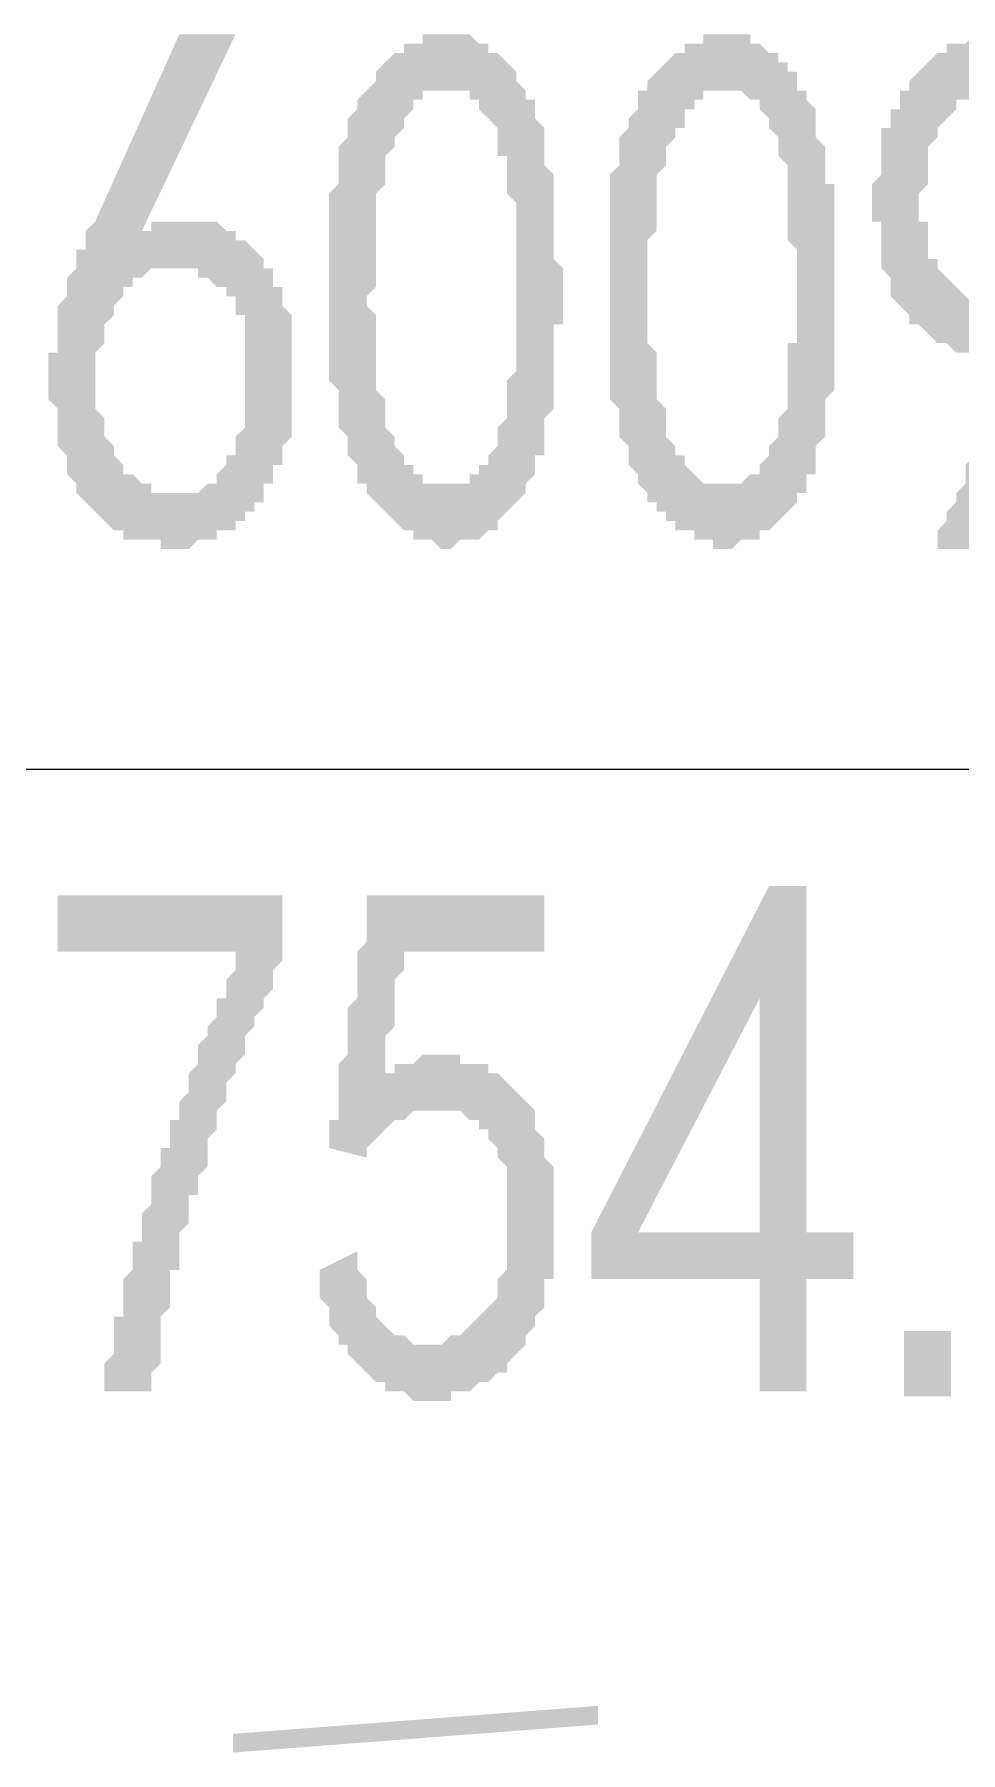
# Model space of a CAD drawing. Header units: millimetres. Extents: x 6156 to 7119, y 3162 to 3647.
# Drawn here: x 6956.72 to 6963, y 3587.19 to 3598.84 of the extents above; entities that cross this region are included whole.
import ezdxf

# ---------------------------------------------------------------- set-up
doc = ezdxf.new("R2010")
doc.units = ezdxf.units.MM
doc.layers.add('图层1', color=7, linetype='Continuous')

msp = doc.modelspace()

# ---------------------------------------------------------------- hatches: boundary and pattern name
at = {"layer": '图层1', "transparency": 33554559}
h = msp.add_hatch(color=256, dxfattribs=at)
h.paths.add_polyline_path([(6956.814, 3596.621), (6956.814, 3596.684), (6956.878, 3596.684), (6956.878, 3596.748), (6956.878, 3596.811), (6956.878, 3596.875), (6956.878, 3596.875), (6956.878, 3596.938), (6956.878, 3597.002), (6956.941, 3597.065), (6956.941, 3597.065), (6956.941, 3597.129), (6956.941, 3597.129), (6956.941, 3597.192), (6957.005, 3597.256), (6957.005, 3597.256), (6957.005, 3597.319), (6957.005, 3597.383), (6957.068, 3597.383), (6957.068, 3597.446), (6957.068, 3597.51), (6957.132, 3597.573), (6957.132, 3597.573), (6957.703, 3598.843), (6958.084, 3598.843), (6957.449, 3597.51), (6957.513, 3597.51), (6957.513, 3597.573), (6957.576, 3597.573), (6957.64, 3597.573), (6957.64, 3597.573), (6957.703, 3597.573), (6957.703, 3597.573), (6957.767, 3597.573), (6957.83, 3597.573), (6957.83, 3597.573), (6957.894, 3597.573), (6957.894, 3597.573), (6957.957, 3597.573), (6957.957, 3597.573), (6958.021, 3597.51), (6958.021, 3597.51), (6958.084, 3597.51), (6958.084, 3597.51), (6958.084, 3597.446), (6958.148, 3597.446), (6958.211, 3597.383), (6958.211, 3597.383), (6958.275, 3597.319), (6958.275, 3597.319), (6958.275, 3597.256), (6958.338, 3597.256), (6958.338, 3597.192), (6958.338, 3597.129), (6958.402, 3597.129), (6958.402, 3597.065), (6958.402, 3597.065), (6958.402, 3597.002), (6958.465, 3596.938), (6958.465, 3596.875), (6958.465, 3596.875), (6958.465, 3596.811), (6958.465, 3596.748), (6958.465, 3596.684), (6958.465, 3596.684), (6958.465, 3596.621), (6958.465, 3596.621), (6958.465, 3596.557), (6958.465, 3596.494), (6958.465, 3596.43), (6958.465, 3596.367), (6958.465, 3596.367), (6958.465, 3596.303), (6958.465, 3596.24), (6958.465, 3596.176), (6958.465, 3596.176), (6958.465, 3596.113), (6958.402, 3596.049), (6958.402, 3596.049), (6958.402, 3595.986), (6958.402, 3595.922), (6958.338, 3595.922), (6958.338, 3595.859), (6958.338, 3595.795), (6958.275, 3595.795), (6958.275, 3595.732), (6958.275, 3595.668), (6958.211, 3595.668), (6958.211, 3595.605), (6958.211, 3595.605), (6958.148, 3595.605), (6958.148, 3595.541), (6958.084, 3595.541), (6958.084, 3595.478), (6958.084, 3595.478), (6958.021, 3595.478), (6957.957, 3595.478), (6957.957, 3595.414), (6957.894, 3595.414), (6957.894, 3595.414), (6957.83, 3595.414), (6957.83, 3595.414), (6957.767, 3595.351), (6957.703, 3595.351), (6957.703, 3595.351), (6957.64, 3595.351), (6957.576, 3595.351), (6957.576, 3595.414), (6957.513, 3595.414), (6957.513, 3595.414), (6957.449, 3595.414), (6957.386, 3595.414), (6957.386, 3595.414), (6957.322, 3595.414), (6957.322, 3595.478), (6957.259, 3595.478), (6957.259, 3595.478), (6957.195, 3595.541), (6957.195, 3595.541), (6957.195, 3595.541), (6957.132, 3595.605), (6957.132, 3595.605), (6957.068, 3595.668), (6957.068, 3595.668), (6957.005, 3595.732), (6957.005, 3595.732), (6957.005, 3595.795), (6956.941, 3595.859), (6956.941, 3595.859), (6956.941, 3595.922), (6956.941, 3595.986), (6956.941, 3595.986), (6956.878, 3596.049), (6956.878, 3596.113), (6956.878, 3596.176), (6956.878, 3596.176), (6956.878, 3596.24), (6956.878, 3596.303), (6956.814, 3596.367), (6956.814, 3596.367), (6956.814, 3596.43), (6956.814, 3596.494), (6956.814, 3596.557), (6956.814, 3596.621), (6956.814, 3596.621)], flags=0)
h.paths.add_polyline_path([(6957.322, 3595.922), (6957.322, 3595.922), (6957.322, 3595.859), (6957.386, 3595.859), (6957.386, 3595.859), (6957.449, 3595.795), (6957.449, 3595.795), (6957.513, 3595.795), (6957.513, 3595.732), (6957.576, 3595.732), (6957.64, 3595.732), (6957.64, 3595.732), (6957.703, 3595.732), (6957.703, 3595.732), (6957.767, 3595.732), (6957.767, 3595.732), (6957.83, 3595.732), (6957.894, 3595.795), (6957.894, 3595.795), (6957.957, 3595.795), (6957.957, 3595.859), (6957.957, 3595.859), (6958.021, 3595.922), (6958.021, 3595.922), (6958.021, 3595.986), (6958.084, 3595.986), (6958.084, 3596.049), (6958.084, 3596.049), (6958.084, 3596.113), (6958.148, 3596.176), (6958.148, 3596.176), (6958.148, 3596.24), (6958.148, 3596.303), (6958.148, 3596.367), (6958.148, 3596.43), (6958.148, 3596.43), (6958.148, 3596.494), (6958.148, 3596.557), (6958.148, 3596.621), (6958.148, 3596.684), (6958.148, 3596.748), (6958.148, 3596.811), (6958.148, 3596.811), (6958.148, 3596.875), (6958.148, 3596.938), (6958.084, 3596.938), (6958.084, 3597.002), (6958.084, 3597.065), (6958.021, 3597.065), (6958.021, 3597.065), (6958.021, 3597.129), (6957.957, 3597.129), (6957.957, 3597.129), (6957.894, 3597.192), (6957.894, 3597.192), (6957.83, 3597.192), (6957.83, 3597.256), (6957.767, 3597.256), (6957.767, 3597.256), (6957.703, 3597.256), (6957.703, 3597.256), (6957.64, 3597.256), (6957.576, 3597.256), (6957.576, 3597.256), (6957.513, 3597.256), (6957.513, 3597.256), (6957.449, 3597.192), (6957.449, 3597.192), (6957.386, 3597.192), (6957.386, 3597.129), (6957.322, 3597.129), (6957.322, 3597.065), (6957.322, 3597.065), (6957.259, 3597.002), (6957.259, 3597.002), (6957.259, 3596.938), (6957.195, 3596.875), (6957.195, 3596.875), (6957.195, 3596.811), (6957.195, 3596.748), (6957.195, 3596.748), (6957.132, 3596.684), (6957.132, 3596.621), (6957.132, 3596.557), (6957.132, 3596.494), (6957.132, 3596.494), (6957.132, 3596.43), (6957.132, 3596.43), (6957.132, 3596.367), (6957.132, 3596.303), (6957.195, 3596.24), (6957.195, 3596.24), (6957.195, 3596.176), (6957.195, 3596.113), (6957.195, 3596.113), (6957.259, 3596.049), (6957.259, 3595.986), (6957.259, 3595.986), (6957.322, 3595.922)], flags=0)
h = msp.add_hatch(color=256, dxfattribs=at)
h.paths.add_polyline_path([(6958.719, 3597.319), (6958.719, 3597.383), (6958.719, 3597.446), (6958.719, 3597.51), (6958.719, 3597.573), (6958.719, 3597.637), (6958.719, 3597.637), (6958.719, 3597.7), (6958.719, 3597.764), (6958.783, 3597.827), (6958.783, 3597.891), (6958.783, 3597.891), (6958.783, 3597.954), (6958.783, 3598.018), (6958.783, 3598.018), (6958.783, 3598.081), (6958.846, 3598.145), (6958.846, 3598.145), (6958.846, 3598.208), (6958.846, 3598.272), (6958.846, 3598.272), (6958.91, 3598.335), (6958.91, 3598.399), (6958.91, 3598.399), (6958.973, 3598.462), (6958.973, 3598.462), (6959.037, 3598.526), (6959.037, 3598.589), (6959.037, 3598.589), (6959.1, 3598.653), (6959.1, 3598.653), (6959.1, 3598.653), (6959.164, 3598.716), (6959.164, 3598.716), (6959.227, 3598.716), (6959.227, 3598.78), (6959.291, 3598.78), (6959.291, 3598.78), (6959.354, 3598.78), (6959.354, 3598.843), (6959.418, 3598.843), (6959.481, 3598.843), (6959.481, 3598.843), (6959.545, 3598.843), (6959.545, 3598.843), (6959.608, 3598.843), (6959.672, 3598.843), (6959.672, 3598.843), (6959.735, 3598.78), (6959.735, 3598.78), (6959.799, 3598.78), (6959.799, 3598.716), (6959.862, 3598.716), (6959.862, 3598.716), (6959.926, 3598.653), (6959.926, 3598.653), (6959.989, 3598.589), (6959.989, 3598.589), (6959.989, 3598.526), (6960.053, 3598.462), (6960.053, 3598.462), (6960.053, 3598.399), (6960.116, 3598.399), (6960.116, 3598.335), (6960.116, 3598.272), (6960.116, 3598.272), (6960.18, 3598.208), (6960.18, 3598.145), (6960.18, 3598.081), (6960.18, 3598.081), (6960.18, 3598.018), (6960.18, 3597.954), (6960.243, 3597.891), (6960.243, 3597.827), (6960.243, 3597.827), (6960.243, 3597.764), (6960.243, 3597.764), (6960.243, 3597.7), (6960.243, 3597.637), (6960.243, 3597.637), (6960.243, 3597.573), (6960.243, 3597.51), (6960.243, 3597.446), (6960.243, 3597.446), (6960.243, 3597.383), (6960.243, 3597.319), (6960.307, 3597.256), (6960.307, 3597.192), (6960.307, 3597.192), (6960.307, 3597.129), (6960.307, 3597.065), (6960.307, 3597.002), (6960.307, 3596.938), (6960.307, 3596.875), (6960.243, 3596.875), (6960.243, 3596.811), (6960.243, 3596.748), (6960.243, 3596.684), (6960.243, 3596.621), (6960.243, 3596.557), (6960.243, 3596.494), (6960.243, 3596.494), (6960.243, 3596.43), (6960.243, 3596.367), (6960.243, 3596.303), (6960.18, 3596.24), (6960.18, 3596.24), (6960.18, 3596.176), (6960.18, 3596.113), (6960.18, 3596.113), (6960.18, 3596.049), (6960.18, 3595.986), (6960.116, 3595.986), (6960.116, 3595.922), (6960.116, 3595.859), (6960.116, 3595.859), (6960.053, 3595.795), (6960.053, 3595.732), (6960.053, 3595.732), (6959.989, 3595.668), (6959.989, 3595.668), (6959.926, 3595.605), (6959.926, 3595.605), (6959.862, 3595.541), (6959.862, 3595.541), (6959.862, 3595.478), (6959.799, 3595.478), (6959.799, 3595.478), (6959.735, 3595.414), (6959.735, 3595.414), (6959.672, 3595.414), (6959.608, 3595.414), (6959.608, 3595.414), (6959.545, 3595.351), (6959.545, 3595.351), (6959.481, 3595.351), (6959.481, 3595.351), (6959.418, 3595.414), (6959.418, 3595.414), (6959.354, 3595.414), (6959.291, 3595.414), (6959.291, 3595.478), (6959.227, 3595.478), (6959.227, 3595.478), (6959.227, 3595.478), (6959.164, 3595.541), (6959.164, 3595.541), (6959.1, 3595.605), (6959.1, 3595.605), (6959.037, 3595.668), (6959.037, 3595.668), (6958.973, 3595.732), (6958.973, 3595.732), (6958.973, 3595.795), (6958.91, 3595.795), (6958.91, 3595.859), (6958.91, 3595.922), (6958.91, 3595.922), (6958.846, 3595.986), (6958.846, 3595.986), (6958.846, 3596.049), (6958.846, 3596.113), (6958.846, 3596.113), (6958.783, 3596.176), (6958.783, 3596.24), (6958.783, 3596.303), (6958.783, 3596.303), (6958.783, 3596.367), (6958.783, 3596.43), (6958.719, 3596.494), (6958.719, 3596.494), (6958.719, 3596.557), (6958.719, 3596.557), (6958.719, 3596.621), (6958.719, 3596.684), (6958.719, 3596.684), (6958.719, 3596.748), (6958.719, 3596.811), (6958.719, 3596.811), (6958.719, 3596.875), (6958.719, 3596.938), (6958.719, 3597.002), (6958.719, 3597.065), (6958.719, 3597.129), (6958.719, 3597.192), (6958.719, 3597.256), (6958.719, 3597.319), (6958.719, 3597.319)], flags=0)
h.paths.add_polyline_path([(6959.037, 3597.446), (6959.037, 3597.383), (6959.037, 3597.319), (6959.037, 3597.256), (6959.037, 3597.192), (6959.037, 3597.192), (6959.037, 3597.129), (6958.973, 3597.065), (6958.973, 3597.002), (6959.037, 3596.938), (6959.037, 3596.938), (6959.037, 3596.875), (6959.037, 3596.811), (6959.037, 3596.748), (6959.037, 3596.748), (6959.037, 3596.684), (6959.037, 3596.621), (6959.037, 3596.557), (6959.037, 3596.557), (6959.037, 3596.494), (6959.037, 3596.494), (6959.037, 3596.43), (6959.1, 3596.367), (6959.1, 3596.303), (6959.1, 3596.24), (6959.1, 3596.24), (6959.1, 3596.176), (6959.164, 3596.113), (6959.164, 3596.049), (6959.164, 3596.049), (6959.227, 3595.986), (6959.227, 3595.986), (6959.227, 3595.922), (6959.291, 3595.922), (6959.291, 3595.859), (6959.291, 3595.859), (6959.354, 3595.859), (6959.354, 3595.795), (6959.418, 3595.795), (6959.418, 3595.795), (6959.481, 3595.795), (6959.481, 3595.795), (6959.545, 3595.795), (6959.545, 3595.795), (6959.608, 3595.795), (6959.608, 3595.795), (6959.672, 3595.795), (6959.672, 3595.859), (6959.672, 3595.859), (6959.735, 3595.859), (6959.735, 3595.922), (6959.799, 3595.922), (6959.799, 3595.986), (6959.799, 3595.986), (6959.862, 3596.049), (6959.862, 3596.113), (6959.862, 3596.176), (6959.862, 3596.176), (6959.926, 3596.24), (6959.926, 3596.303), (6959.926, 3596.303), (6959.926, 3596.367), (6959.926, 3596.43), (6959.926, 3596.494), (6959.926, 3596.494), (6959.989, 3596.557), (6959.989, 3596.621), (6959.989, 3596.684), (6959.989, 3596.748), (6959.989, 3596.748), (6959.989, 3596.811), (6959.989, 3596.875), (6959.989, 3596.938), (6959.989, 3596.938), (6959.989, 3597.002), (6959.989, 3597.065), (6959.989, 3597.129), (6959.989, 3597.192), (6959.989, 3597.192), (6959.989, 3597.256), (6959.989, 3597.319), (6959.989, 3597.383), (6959.989, 3597.446), (6959.989, 3597.446), (6959.989, 3597.51), (6959.989, 3597.573), (6959.989, 3597.637), (6959.989, 3597.637), (6959.989, 3597.7), (6959.926, 3597.764), (6959.926, 3597.764), (6959.926, 3597.827), (6959.926, 3597.891), (6959.926, 3597.954), (6959.926, 3598.018), (6959.862, 3598.018), (6959.862, 3598.081), (6959.862, 3598.145), (6959.862, 3598.145), (6959.862, 3598.208), (6959.862, 3598.208), (6959.799, 3598.272), (6959.799, 3598.272), (6959.735, 3598.335), (6959.735, 3598.399), (6959.735, 3598.399), (6959.672, 3598.399), (6959.672, 3598.462), (6959.608, 3598.462), (6959.608, 3598.462), (6959.545, 3598.462), (6959.545, 3598.462), (6959.481, 3598.462), (6959.481, 3598.462), (6959.418, 3598.462), (6959.418, 3598.462), (6959.354, 3598.462), (6959.354, 3598.399), (6959.291, 3598.399), (6959.291, 3598.335), (6959.291, 3598.335), (6959.227, 3598.272), (6959.227, 3598.208), (6959.227, 3598.208), (6959.164, 3598.145), (6959.164, 3598.145), (6959.164, 3598.081), (6959.164, 3598.081), (6959.1, 3598.018), (6959.1, 3597.954), (6959.1, 3597.954), (6959.1, 3597.891), (6959.1, 3597.827), (6959.037, 3597.764), (6959.037, 3597.7), (6959.037, 3597.7), (6959.037, 3597.637), (6959.037, 3597.573), (6959.037, 3597.51), (6959.037, 3597.446)], flags=0)
h = msp.add_hatch(color=256, dxfattribs=at)
h.paths.add_polyline_path([(6960.624, 3597.319), (6960.624, 3597.383), (6960.624, 3597.446), (6960.624, 3597.51), (6960.624, 3597.573), (6960.624, 3597.637), (6960.624, 3597.637), (6960.624, 3597.7), (6960.624, 3597.764), (6960.624, 3597.827), (6960.624, 3597.891), (6960.624, 3597.891), (6960.688, 3597.954), (6960.688, 3598.018), (6960.688, 3598.018), (6960.688, 3598.081), (6960.688, 3598.145), (6960.688, 3598.145), (6960.751, 3598.208), (6960.751, 3598.272), (6960.751, 3598.272), (6960.815, 3598.335), (6960.815, 3598.399), (6960.815, 3598.399), (6960.815, 3598.462), (6960.878, 3598.462), (6960.878, 3598.526), (6960.942, 3598.589), (6960.942, 3598.589), (6961.005, 3598.653), (6961.005, 3598.653), (6961.005, 3598.653), (6961.069, 3598.716), (6961.069, 3598.716), (6961.132, 3598.716), (6961.132, 3598.78), (6961.196, 3598.78), (6961.196, 3598.78), (6961.259, 3598.78), (6961.259, 3598.843), (6961.323, 3598.843), (6961.323, 3598.843), (6961.386, 3598.843), (6961.45, 3598.843), (6961.45, 3598.843), (6961.513, 3598.843), (6961.513, 3598.843), (6961.577, 3598.843), (6961.577, 3598.78), (6961.64, 3598.78), (6961.64, 3598.78), (6961.704, 3598.716), (6961.704, 3598.716), (6961.767, 3598.716), (6961.767, 3598.653), (6961.831, 3598.653), (6961.831, 3598.589), (6961.894, 3598.589), (6961.894, 3598.526), (6961.894, 3598.462), (6961.958, 3598.462), (6961.958, 3598.399), (6961.958, 3598.399), (6962.021, 3598.335), (6962.021, 3598.272), (6962.021, 3598.272), (6962.021, 3598.208), (6962.021, 3598.145), (6962.085, 3598.081), (6962.085, 3598.081), (6962.085, 3598.018), (6962.085, 3597.954), (6962.085, 3597.891), (6962.085, 3597.827), (6962.148, 3597.827), (6962.148, 3597.764), (6962.148, 3597.764), (6962.148, 3597.7), (6962.148, 3597.637), (6962.148, 3597.637), (6962.148, 3597.573), (6962.148, 3597.51), (6962.148, 3597.446), (6962.148, 3597.446), (6962.148, 3597.383), (6962.148, 3597.319), (6962.148, 3597.256), (6962.148, 3597.192), (6962.148, 3597.192), (6962.148, 3597.129), (6962.148, 3597.065), (6962.148, 3597.002), (6962.148, 3596.938), (6962.148, 3596.875), (6962.148, 3596.875), (6962.148, 3596.811), (6962.148, 3596.748), (6962.148, 3596.684), (6962.148, 3596.621), (6962.148, 3596.557), (6962.148, 3596.494), (6962.148, 3596.494), (6962.148, 3596.43), (6962.085, 3596.367), (6962.085, 3596.303), (6962.085, 3596.24), (6962.085, 3596.24), (6962.085, 3596.176), (6962.085, 3596.113), (6962.085, 3596.113), (6962.021, 3596.049), (6962.021, 3595.986), (6962.021, 3595.986), (6962.021, 3595.922), (6962.021, 3595.859), (6961.958, 3595.859), (6961.958, 3595.795), (6961.958, 3595.732), (6961.894, 3595.732), (6961.894, 3595.668), (6961.894, 3595.668), (6961.831, 3595.605), (6961.831, 3595.605), (6961.767, 3595.541), (6961.767, 3595.541), (6961.704, 3595.478), (6961.704, 3595.478), (6961.64, 3595.478), (6961.64, 3595.414), (6961.577, 3595.414), (6961.577, 3595.414), (6961.513, 3595.414), (6961.513, 3595.414), (6961.45, 3595.351), (6961.45, 3595.351), (6961.386, 3595.351), (6961.323, 3595.351), (6961.323, 3595.414), (6961.259, 3595.414), (6961.259, 3595.414), (6961.196, 3595.414), (6961.196, 3595.478), (6961.132, 3595.478), (6961.132, 3595.478), (6961.069, 3595.478), (6961.069, 3595.541), (6961.005, 3595.541), (6961.005, 3595.605), (6960.942, 3595.605), (6960.942, 3595.668), (6960.878, 3595.668), (6960.878, 3595.732), (6960.878, 3595.732), (6960.815, 3595.795), (6960.815, 3595.795), (6960.815, 3595.859), (6960.751, 3595.922), (6960.751, 3595.922), (6960.751, 3595.986), (6960.751, 3595.986), (6960.751, 3596.049), (6960.688, 3596.113), (6960.688, 3596.113), (6960.688, 3596.176), (6960.688, 3596.24), (6960.688, 3596.303), (6960.688, 3596.303), (6960.624, 3596.367), (6960.624, 3596.43), (6960.624, 3596.494), (6960.624, 3596.494), (6960.624, 3596.557), (6960.624, 3596.557), (6960.624, 3596.621), (6960.624, 3596.684), (6960.624, 3596.684), (6960.624, 3596.748), (6960.624, 3596.811), (6960.624, 3596.811), (6960.624, 3596.875), (6960.624, 3596.938), (6960.624, 3597.002), (6960.624, 3597.065), (6960.624, 3597.129), (6960.624, 3597.192), (6960.624, 3597.256), (6960.624, 3597.319), (6960.624, 3597.319)], flags=0)
h.paths.add_polyline_path([(6960.878, 3597.446), (6960.878, 3597.383), (6960.878, 3597.319), (6960.878, 3597.256), (6960.878, 3597.192), (6960.878, 3597.192), (6960.878, 3597.129), (6960.878, 3597.065), (6960.878, 3597.002), (6960.878, 3596.938), (6960.878, 3596.938), (6960.878, 3596.875), (6960.878, 3596.811), (6960.878, 3596.748), (6960.878, 3596.748), (6960.942, 3596.684), (6960.942, 3596.621), (6960.942, 3596.557), (6960.942, 3596.557), (6960.942, 3596.494), (6960.942, 3596.494), (6960.942, 3596.43), (6960.942, 3596.367), (6961.005, 3596.303), (6961.005, 3596.24), (6961.005, 3596.24), (6961.005, 3596.176), (6961.005, 3596.113), (6961.069, 3596.049), (6961.069, 3596.049), (6961.069, 3595.986), (6961.132, 3595.986), (6961.132, 3595.922), (6961.132, 3595.922), (6961.196, 3595.859), (6961.196, 3595.859), (6961.196, 3595.859), (6961.259, 3595.795), (6961.259, 3595.795), (6961.323, 3595.795), (6961.323, 3595.795), (6961.386, 3595.795), (6961.386, 3595.795), (6961.45, 3595.795), (6961.513, 3595.795), (6961.513, 3595.795), (6961.513, 3595.795), (6961.577, 3595.859), (6961.577, 3595.859), (6961.64, 3595.859), (6961.64, 3595.922), (6961.64, 3595.922), (6961.704, 3595.986), (6961.704, 3595.986), (6961.704, 3596.049), (6961.767, 3596.113), (6961.767, 3596.176), (6961.767, 3596.176), (6961.767, 3596.24), (6961.831, 3596.303), (6961.831, 3596.303), (6961.831, 3596.367), (6961.831, 3596.43), (6961.831, 3596.494), (6961.831, 3596.494), (6961.831, 3596.557), (6961.831, 3596.621), (6961.831, 3596.684), (6961.831, 3596.748), (6961.894, 3596.748), (6961.894, 3596.811), (6961.894, 3596.875), (6961.894, 3596.938), (6961.894, 3596.938), (6961.894, 3597.002), (6961.894, 3597.065), (6961.894, 3597.129), (6961.894, 3597.192), (6961.894, 3597.192), (6961.894, 3597.256), (6961.894, 3597.319), (6961.894, 3597.383), (6961.831, 3597.446), (6961.831, 3597.446), (6961.831, 3597.51), (6961.831, 3597.573), (6961.831, 3597.637), (6961.831, 3597.637), (6961.831, 3597.7), (6961.831, 3597.764), (6961.831, 3597.764), (6961.831, 3597.827), (6961.831, 3597.891), (6961.831, 3597.954), (6961.767, 3598.018), (6961.767, 3598.018), (6961.767, 3598.081), (6961.767, 3598.145), (6961.767, 3598.145), (6961.704, 3598.208), (6961.704, 3598.208), (6961.704, 3598.272), (6961.704, 3598.272), (6961.64, 3598.335), (6961.64, 3598.399), (6961.577, 3598.399), (6961.577, 3598.399), (6961.513, 3598.462), (6961.513, 3598.462), (6961.45, 3598.462), (6961.45, 3598.462), (6961.45, 3598.462), (6961.386, 3598.462), (6961.386, 3598.462), (6961.323, 3598.462), (6961.323, 3598.462), (6961.259, 3598.462), (6961.259, 3598.399), (6961.196, 3598.399), (6961.196, 3598.335), (6961.132, 3598.335), (6961.132, 3598.272), (6961.132, 3598.208), (6961.069, 3598.208), (6961.069, 3598.145), (6961.069, 3598.145), (6961.005, 3598.081), (6961.005, 3598.081), (6961.005, 3598.018), (6961.005, 3597.954), (6961.005, 3597.954), (6960.942, 3597.891), (6960.942, 3597.827), (6960.942, 3597.764), (6960.942, 3597.7), (6960.942, 3597.7), (6960.942, 3597.637), (6960.942, 3597.573), (6960.942, 3597.51), (6960.878, 3597.446)], flags=0)
h = msp.add_hatch(color=256, dxfattribs=at)
h.paths.add_polyline_path([(6962.847, 3595.351), (6962.847, 3595.414), (6962.847, 3595.478), (6962.91, 3595.541), (6962.91, 3595.541), (6962.91, 3595.605), (6962.974, 3595.668), (6962.974, 3595.732), (6962.974, 3595.732), (6963.037, 3595.795), (6963.037, 3595.859), (6963.037, 3595.922), (6963.037, 3595.922), (6963.101, 3595.986), (6963.101, 3596.049), (6963.101, 3596.049), (6963.164, 3596.113), (6963.164, 3596.176), (6963.164, 3596.176), (6963.164, 3596.24), (6963.228, 3596.303), (6963.228, 3596.367), (6963.228, 3596.367), (6963.228, 3596.43), (6963.291, 3596.43), (6963.291, 3596.494), (6963.291, 3596.557), (6963.291, 3596.557), (6963.355, 3596.621), (6963.355, 3596.684), (6963.355, 3596.684), (6963.291, 3596.684), (6963.291, 3596.684), (6963.228, 3596.684), (6963.164, 3596.684), (6963.164, 3596.684), (6963.101, 3596.684), (6963.101, 3596.684), (6963.037, 3596.684), (6963.037, 3596.684), (6962.974, 3596.684), (6962.91, 3596.748), (6962.91, 3596.748), (6962.847, 3596.748), (6962.847, 3596.748), (6962.783, 3596.811), (6962.783, 3596.811), (6962.783, 3596.811), (6962.783, 3596.811), (6962.72, 3596.875), (6962.656, 3596.875), (6962.656, 3596.938), (6962.656, 3596.938), (6962.593, 3597.002), (6962.593, 3597.002), (6962.529, 3597.065), (6962.529, 3597.129), (6962.529, 3597.129), (6962.529, 3597.192), (6962.466, 3597.256), (6962.466, 3597.256), (6962.466, 3597.319), (6962.466, 3597.383), (6962.466, 3597.383), (6962.466, 3597.446), (6962.466, 3597.51), (6962.466, 3597.573), (6962.402, 3597.573), (6962.402, 3597.637), (6962.402, 3597.7), (6962.402, 3597.764), (6962.402, 3597.764), (6962.402, 3597.827), (6962.466, 3597.891), (6962.466, 3597.954), (6962.466, 3597.954), (6962.466, 3598.018), (6962.466, 3598.018), (6962.466, 3598.081), (6962.466, 3598.145), (6962.466, 3598.208), (6962.529, 3598.208), (6962.529, 3598.272), (6962.529, 3598.335), (6962.593, 3598.335), (6962.593, 3598.399), (6962.593, 3598.462), (6962.656, 3598.462), (6962.656, 3598.526), (6962.656, 3598.526), (6962.72, 3598.589), (6962.72, 3598.589), (6962.783, 3598.653), (6962.783, 3598.653), (6962.847, 3598.716), (6962.847, 3598.716), (6962.91, 3598.716), (6962.91, 3598.78), (6962.974, 3598.78), (6962.974, 3598.78), (6963.037, 3598.78), (6963.037, 3598.78), (6963.101, 3598.843), (6963.164, 3598.843), (6963.164, 3598.843), (6963.228, 3598.843), (6963.228, 3598.843), (6963.291, 3598.843), (6963.291, 3598.843), (6963.355, 3598.843), (6963.355, 3598.843), (6963.418, 3598.843), (6963.418, 3598.78), (6963.482, 3598.78), (6963.545, 3598.78), (6963.545, 3598.78), (6963.609, 3598.716), (6963.609, 3598.716), (6963.672, 3598.716), (6963.672, 3598.653), (6963.736, 3598.653), (6963.736, 3598.589), (6963.799, 3598.589), (6963.799, 3598.526), (6963.799, 3598.526), (6963.863, 3598.462), (6963.863, 3598.462), (6963.926, 3598.399), (6963.926, 3598.335), (6963.926, 3598.335), (6963.926, 3598.272), (6963.99, 3598.208), (6963.99, 3598.208), (6963.99, 3598.145), (6963.99, 3598.145), (6963.99, 3598.081), (6963.99, 3598.018), (6963.99, 3597.954), (6963.99, 3597.954), (6963.99, 3597.891), (6963.99, 3597.827), (6963.99, 3597.764), (6963.99, 3597.764), (6963.99, 3597.7), (6963.99, 3597.637), (6963.99, 3597.637), (6963.99, 3597.573), (6963.99, 3597.51), (6963.99, 3597.51), (6963.99, 3597.446), (6963.99, 3597.383), (6963.926, 3597.319), (6963.926, 3597.256), (6963.926, 3597.256), (6963.926, 3597.192), (6963.863, 3597.129), (6963.863, 3597.065), (6963.863, 3597.065), (6963.863, 3597.065), (6963.863, 3597.002), (6963.863, 3597.002), (6963.799, 3596.938), (6963.799, 3596.938), (6963.799, 3596.938), (6963.799, 3596.875), (6963.799, 3596.875), (6963.799, 3596.811), (6963.736, 3596.811), (6963.736, 3596.748), (6963.736, 3596.748), (6963.736, 3596.684), (6963.672, 3596.621), (6963.672, 3596.621), (6963.672, 3596.557), (6963.672, 3596.494), (6963.609, 3596.494), (6963.609, 3596.43), (6963.609, 3596.367), (6963.545, 3596.367), (6963.545, 3596.303), (6963.545, 3596.24), (6963.482, 3596.176), (6963.482, 3596.176), (6963.482, 3596.113), (6963.418, 3596.049), (6963.418, 3595.986), (6963.418, 3595.922), (6963.355, 3595.859), (6963.355, 3595.795), (6963.291, 3595.732), (6963.291, 3595.732), (6963.291, 3595.668), (6963.228, 3595.605), (6963.228, 3595.541), (6963.164, 3595.478), (6963.164, 3595.414), (6963.164, 3595.351)], flags=0)
h.paths.add_polyline_path([(6962.783, 3597.573), (6962.783, 3597.51), (6962.783, 3597.51), (6962.783, 3597.446), (6962.783, 3597.383), (6962.783, 3597.319), (6962.847, 3597.319), (6962.847, 3597.256), (6962.847, 3597.256), (6962.91, 3597.192), (6962.91, 3597.192), (6962.974, 3597.129), (6962.974, 3597.129), (6963.037, 3597.065), (6963.037, 3597.065), (6963.101, 3597.002), (6963.101, 3597.002), (6963.164, 3597.002), (6963.164, 3597.002), (6963.228, 3597.002), (6963.228, 3597.002), (6963.228, 3597.002), (6963.291, 3597.002), (6963.355, 3597.065), (6963.355, 3597.065), (6963.418, 3597.065), (6963.418, 3597.065), (6963.482, 3597.129), (6963.482, 3597.129), (6963.482, 3597.129), (6963.545, 3597.192), (6963.545, 3597.192), (6963.545, 3597.256), (6963.609, 3597.319), (6963.609, 3597.319), (6963.609, 3597.383), (6963.672, 3597.446), (6963.672, 3597.446), (6963.672, 3597.51), (6963.672, 3597.573), (6963.672, 3597.637), (6963.672, 3597.7), (6963.672, 3597.7), (6963.672, 3597.764), (6963.672, 3597.827), (6963.672, 3597.891), (6963.672, 3597.891), (6963.672, 3597.954), (6963.672, 3597.954), (6963.672, 3598.018), (6963.672, 3598.081), (6963.672, 3598.145), (6963.609, 3598.145), (6963.609, 3598.208), (6963.609, 3598.208), (6963.545, 3598.272), (6963.545, 3598.335), (6963.545, 3598.335), (6963.482, 3598.335), (6963.482, 3598.399), (6963.418, 3598.399), (6963.418, 3598.399), (6963.355, 3598.399), (6963.355, 3598.462), (6963.291, 3598.462), (6963.291, 3598.462), (6963.228, 3598.462), (6963.228, 3598.462), (6963.164, 3598.462), (6963.164, 3598.462), (6963.101, 3598.399), (6963.101, 3598.399), (6963.037, 3598.399), (6963.037, 3598.399), (6962.974, 3598.399), (6962.974, 3598.335), (6962.974, 3598.335), (6962.91, 3598.272), (6962.91, 3598.272), (6962.847, 3598.208), (6962.847, 3598.145), (6962.847, 3598.145), (6962.783, 3598.081), (6962.783, 3598.081), (6962.783, 3598.018), (6962.783, 3597.954), (6962.783, 3597.954), (6962.783, 3597.891), (6962.783, 3597.827), (6962.72, 3597.764), (6962.72, 3597.764), (6962.72, 3597.7), (6962.72, 3597.637), (6962.72, 3597.573), (6962.783, 3597.573)], flags=0)
h = msp.add_hatch(color=256, dxfattribs=at)
h.paths.add_polyline_path([(6961.64, 3590.398), (6960.498, 3590.398), (6960.498, 3590.715), (6961.704, 3593.065), (6961.958, 3593.065), (6961.958, 3590.715), (6962.275, 3590.715), (6962.275, 3590.398), (6961.958, 3590.398), (6961.958, 3589.636), (6961.64, 3589.636)], flags=0)
h.paths.add_polyline_path([(6961.64, 3590.715), (6961.64, 3592.303), (6960.815, 3590.715)], flags=0)
for points in [[(6957.195, 3589.636), (6957.195, 3589.699), (6957.195, 3589.763), (6957.195, 3589.763), (6957.195, 3589.826), (6957.259, 3589.89), (6957.259, 3589.953), (6957.259, 3589.953), (6957.259, 3590.017), (6957.259, 3590.08), (6957.259, 3590.144), (6957.322, 3590.144), (6957.322, 3590.207), (6957.322, 3590.271), (6957.322, 3590.271), (6957.322, 3590.334), (6957.322, 3590.398), (6957.386, 3590.461), (6957.386, 3590.461), (6957.386, 3590.525), (6957.386, 3590.588), (6957.386, 3590.652), (6957.449, 3590.652), (6957.449, 3590.715), (6957.449, 3590.779), (6957.449, 3590.779), (6957.449, 3590.842), (6957.513, 3590.906), (6957.513, 3590.969), (6957.513, 3590.969), (6957.513, 3591.033), (6957.513, 3591.096), (6957.576, 3591.16), (6957.576, 3591.16), (6957.576, 3591.223), (6957.576, 3591.287), (6957.64, 3591.287), (6957.64, 3591.35), (6957.64, 3591.414), (6957.64, 3591.477), (6957.703, 3591.477), (6957.703, 3591.541), (6957.703, 3591.604), (6957.703, 3591.604), (6957.767, 3591.668), (6957.767, 3591.731), (6957.767, 3591.795), (6957.767, 3591.795), (6957.83, 3591.858), (6957.83, 3591.922), (6957.83, 3591.985), (6957.83, 3591.985), (6957.894, 3592.049), (6957.894, 3592.112), (6957.894, 3592.112), (6957.957, 3592.176), (6957.957, 3592.239), (6957.957, 3592.303), (6958.021, 3592.303), (6958.021, 3592.366), (6958.021, 3592.43), (6958.021, 3592.43), (6958.084, 3592.493), (6958.084, 3592.557), (6958.084, 3592.62), (6958.148, 3592.62), (6956.878, 3592.62), (6956.878, 3593.001), (6958.402, 3593.001), (6958.402, 3592.62), (6958.402, 3592.62), (6958.402, 3592.557), (6958.338, 3592.493), (6958.338, 3592.43), (6958.338, 3592.43), (6958.338, 3592.366), (6958.275, 3592.303), (6958.275, 3592.303), (6958.275, 3592.239), (6958.211, 3592.176), (6958.211, 3592.112), (6958.211, 3592.112), (6958.148, 3592.049), (6958.148, 3591.985), (6958.148, 3591.922), (6958.148, 3591.922), (6958.084, 3591.858), (6958.084, 3591.795), (6958.084, 3591.795), (6958.021, 3591.731), (6958.021, 3591.668), (6958.021, 3591.604), (6958.021, 3591.604), (6957.957, 3591.541), (6957.957, 3591.477), (6957.957, 3591.414), (6957.957, 3591.414), (6957.894, 3591.35), (6957.894, 3591.287), (6957.894, 3591.287), (6957.894, 3591.223), (6957.894, 3591.16), (6957.83, 3591.096), (6957.83, 3591.096), (6957.83, 3591.033), (6957.83, 3590.969), (6957.767, 3590.969), (6957.767, 3590.906), (6957.767, 3590.842), (6957.767, 3590.779), (6957.767, 3590.779), (6957.703, 3590.715), (6957.703, 3590.652), (6957.703, 3590.588), (6957.703, 3590.588), (6957.703, 3590.525), (6957.703, 3590.461), (6957.64, 3590.461), (6957.64, 3590.398), (6957.64, 3590.334), (6957.64, 3590.271), (6957.64, 3590.271), (6957.64, 3590.207), (6957.576, 3590.144), (6957.576, 3590.08), (6957.576, 3590.08), (6957.576, 3590.017), (6957.576, 3589.953), (6957.576, 3589.953), (6957.576, 3589.89), (6957.576, 3589.826), (6957.513, 3589.763), (6957.513, 3589.763), (6957.513, 3589.699), (6957.513, 3589.636), (6957.195, 3589.636)], [(6958.91, 3590.588), (6958.91, 3590.525), (6958.91, 3590.461), (6958.973, 3590.398), (6958.973, 3590.334), (6958.973, 3590.271), (6958.973, 3590.271), (6959.037, 3590.207), (6959.037, 3590.207), (6959.037, 3590.144), (6959.1, 3590.08), (6959.1, 3590.08), (6959.1, 3590.08), (6959.164, 3590.017), (6959.164, 3590.017), (6959.227, 3590.017), (6959.227, 3590.017), (6959.227, 3590.017), (6959.291, 3589.953), (6959.354, 3589.953), (6959.354, 3589.953), (6959.418, 3589.953), (6959.481, 3589.953), (6959.481, 3589.953), (6959.545, 3590.017), (6959.545, 3590.017), (6959.608, 3590.017), (6959.608, 3590.017), (6959.672, 3590.08), (6959.672, 3590.08), (6959.672, 3590.08), (6959.735, 3590.144), (6959.735, 3590.144), (6959.799, 3590.207), (6959.799, 3590.207), (6959.862, 3590.271), (6959.862, 3590.334), (6959.862, 3590.334), (6959.862, 3590.398), (6959.862, 3590.398), (6959.926, 3590.461), (6959.926, 3590.461), (6959.926, 3590.525), (6959.926, 3590.588), (6959.926, 3590.652), (6959.926, 3590.652), (6959.926, 3590.715), (6959.926, 3590.779), (6959.926, 3590.842), (6959.926, 3590.842), (6959.926, 3590.906), (6959.926, 3590.969), (6959.926, 3591.033), (6959.926, 3591.033), (6959.926, 3591.096), (6959.926, 3591.16), (6959.862, 3591.223), (6959.862, 3591.223), (6959.862, 3591.287), (6959.862, 3591.287), (6959.799, 3591.35), (6959.799, 3591.35), (6959.799, 3591.414), (6959.735, 3591.414), (6959.735, 3591.477), (6959.672, 3591.477), (6959.672, 3591.477), (6959.608, 3591.541), (6959.608, 3591.541), (6959.545, 3591.541), (6959.545, 3591.541), (6959.481, 3591.541), (6959.481, 3591.541), (6959.418, 3591.541), (6959.354, 3591.541), (6959.354, 3591.541), (6959.291, 3591.541), (6959.291, 3591.541), (6959.227, 3591.477), (6959.227, 3591.477), (6959.164, 3591.477), (6959.164, 3591.477), (6959.1, 3591.414), (6959.1, 3591.414), (6959.037, 3591.35), (6959.037, 3591.35), (6958.973, 3591.287), (6958.973, 3591.287), (6958.973, 3591.223), (6958.72, 3591.287), (6958.72, 3591.287), (6958.72, 3591.287), (6958.72, 3591.287), (6958.72, 3591.35), (6958.72, 3591.35), (6958.72, 3591.35), (6958.72, 3591.414), (6958.72, 3591.414), (6958.72, 3591.414), (6958.72, 3591.477), (6958.783, 3591.477), (6958.783, 3591.541), (6958.783, 3591.604), (6958.783, 3591.604), (6958.783, 3591.668), (6958.783, 3591.731), (6958.783, 3591.731), (6958.783, 3591.795), (6958.783, 3591.858), (6958.846, 3591.922), (6958.846, 3591.985), (6958.846, 3592.049), (6958.846, 3592.112), (6958.846, 3592.176), (6958.846, 3592.239), (6958.91, 3592.303), (6958.91, 3592.366), (6958.91, 3592.43), (6958.91, 3592.493), (6958.91, 3592.62), (6958.973, 3592.684), (6958.973, 3592.747), (6958.973, 3592.811), (6958.973, 3592.938), (6958.973, 3593.001), (6960.18, 3593.001), (6960.18, 3592.62), (6959.227, 3592.62), (6959.227, 3592.557), (6959.227, 3592.493), (6959.164, 3592.43), (6959.164, 3592.366), (6959.164, 3592.303), (6959.164, 3592.303), (6959.164, 3592.239), (6959.164, 3592.176), (6959.164, 3592.112), (6959.1, 3592.049), (6959.1, 3592.049), (6959.1, 3591.985), (6959.1, 3591.922), (6959.1, 3591.922), (6959.1, 3591.858), (6959.1, 3591.795), (6959.037, 3591.795), (6959.037, 3591.795), (6959.1, 3591.795), (6959.164, 3591.795), (6959.164, 3591.858), (6959.227, 3591.858), (6959.227, 3591.858), (6959.291, 3591.858), (6959.354, 3591.922), (6959.354, 3591.922), (6959.418, 3591.922), (6959.418, 3591.922), (6959.481, 3591.922), (6959.481, 3591.922), (6959.545, 3591.922), (6959.545, 3591.922), (6959.608, 3591.922), (6959.608, 3591.858), (6959.672, 3591.858), (6959.672, 3591.858), (6959.735, 3591.858), (6959.799, 3591.858), (6959.799, 3591.795), (6959.862, 3591.795), (6959.862, 3591.795), (6959.862, 3591.795), (6959.926, 3591.731), (6959.926, 3591.731), (6959.989, 3591.668), (6959.989, 3591.668), (6960.053, 3591.604), (6960.053, 3591.604), (6960.116, 3591.541), (6960.116, 3591.541), (6960.116, 3591.477), (6960.116, 3591.477), (6960.116, 3591.414), (6960.18, 3591.35), (6960.18, 3591.287), (6960.18, 3591.287), (6960.18, 3591.223), (6960.243, 3591.16), (6960.243, 3591.16), (6960.243, 3591.096), (6960.243, 3591.096), (6960.243, 3591.033), (6960.243, 3590.969), (6960.243, 3590.906), (6960.243, 3590.906), (6960.243, 3590.842), (6960.243, 3590.779), (6960.243, 3590.715), (6960.243, 3590.715), (6960.243, 3590.652), (6960.243, 3590.588), (6960.243, 3590.588), (6960.243, 3590.525), (6960.243, 3590.461), (6960.243, 3590.398), (6960.18, 3590.398), (6960.18, 3590.334), (6960.18, 3590.271), (6960.18, 3590.207), (6960.18, 3590.207), (6960.116, 3590.144), (6960.116, 3590.08), (6960.116, 3590.08), (6960.053, 3590.017), (6960.053, 3589.953), (6960.053, 3589.953), (6959.989, 3589.89), (6959.989, 3589.89), (6959.989, 3589.89), (6959.926, 3589.826), (6959.926, 3589.826), (6959.926, 3589.763), (6959.862, 3589.763), (6959.862, 3589.763), (6959.799, 3589.699), (6959.735, 3589.699), (6959.735, 3589.699), (6959.672, 3589.636), (6959.672, 3589.636), (6959.608, 3589.636), (6959.608, 3589.636), (6959.545, 3589.636), (6959.545, 3589.572), (6959.481, 3589.572), (6959.418, 3589.572), (6959.418, 3589.572), (6959.354, 3589.572), (6959.354, 3589.572), (6959.291, 3589.572), (6959.227, 3589.636), (6959.227, 3589.636), (6959.164, 3589.636), (6959.164, 3589.636), (6959.1, 3589.636), (6959.1, 3589.699), (6959.037, 3589.699), (6959.037, 3589.699), (6958.973, 3589.763), (6958.973, 3589.763), (6958.91, 3589.826), (6958.91, 3589.826), (6958.91, 3589.826), (6958.846, 3589.89), (6958.846, 3589.89), (6958.846, 3589.953), (6958.783, 3589.953), (6958.783, 3590.017), (6958.783, 3590.017), (6958.72, 3590.08), (6958.72, 3590.144), (6958.72, 3590.144), (6958.72, 3590.207), (6958.656, 3590.271), (6958.656, 3590.334), (6958.656, 3590.334), (6958.656, 3590.398), (6958.656, 3590.461)]]:
    msp.add_hatch(color=256, dxfattribs=at).paths.add_polyline_path(points)

# ---------------------------------------------------------------- linework, layer by layer
at = {"layer": '图层1', "lineweight": -3}
msp.add_line((6947.127, 3593.857), (6972.526, 3593.857), dxfattribs=at)
at = {"layer": '图层1', "lineweight": -3, "transparency": 33554559}
msp.add_solid([(6962.938, 3589.603), (6962.62, 3589.603), (6962.938, 3590.047), (6962.62, 3590.047)], dxfattribs=at)
at = {"layer": '图层1', "transparency": 33554559}
for points in [[(6958.066, 3587.313), (6958.066, 3587.186), (6960.543, 3587.503)], [(6958.066, 3587.186), (6960.543, 3587.503), (6960.543, 3587.376)]]:
    msp.add_solid(points, dxfattribs=at)

doc.saveas('drawing.dxf')
